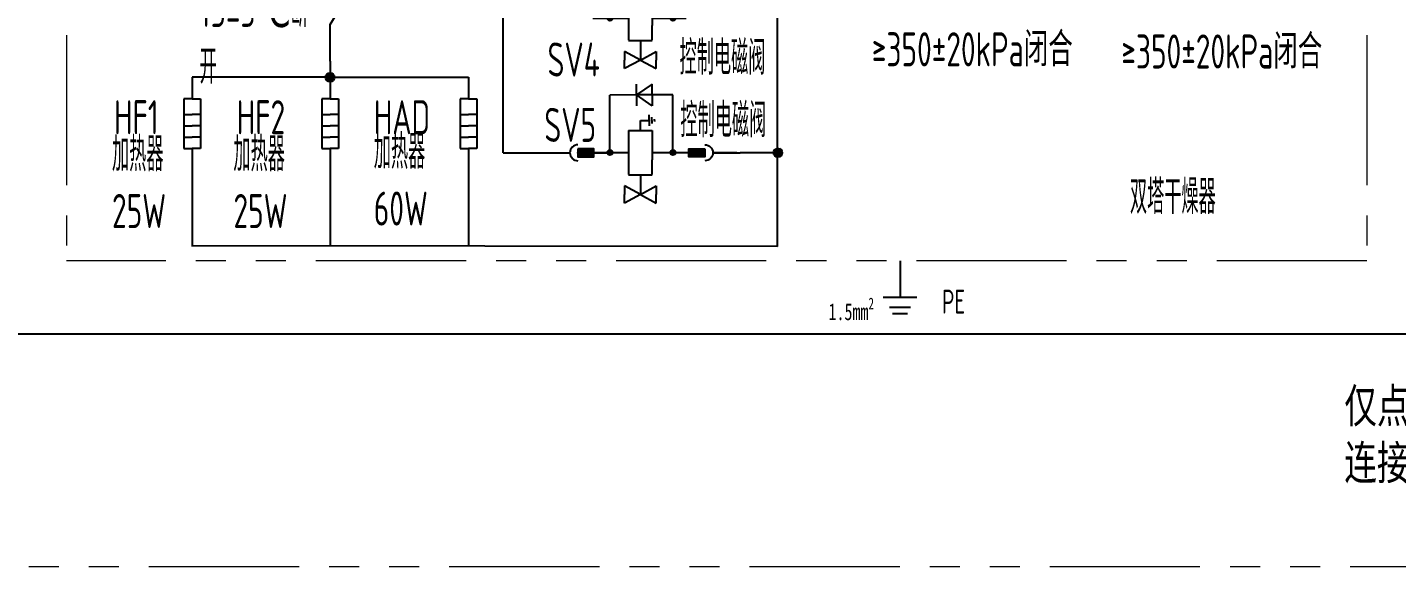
# Model space of a CAD drawing. Header units: millimetres. Extents: x 0 to 840, y 0 to 594.
# Drawn here: x 398.3 to 543.1, y 225.6 to 282.6 of the extents above; entities that cross this region are included whole.
import ezdxf

# ---------------------------------------------------------------- set-up
doc = ezdxf.new("R2010")
doc.units = ezdxf.units.MM
doc.linetypes.add('CENTER2', pattern=[12, 7, -1, 1, -1, 1, -1])
doc.linetypes.add('PHANTOM2', pattern=[31.75, 15.875, -3.175, 3.175, -3.175, 3.175, -3.175])
for name, color, linetype, lineweight in [('BLK_0.5mm^2', 7, 'Continuous', 18), ('双点划线', 6, 'CENTER2', 18), ('尺寸线层', 3, 'Continuous', 13), ('标注', 3, 'Continuous', 18)]:
    doc.layers.add(name, color=color, linetype=linetype, lineweight=lineweight)
doc.styles.add('海泰标注样式', font='isocp.shx', dxfattribs={"width": 0.7, "bigfont": 'gbcbig.shx'})
doc.styles.add('海泰汉字样式', font='仿宋_GB2312.ttf', dxfattribs={"width": 0.7})

# ---------------------------------------------------------------- blocks, each defined once
blk = doc.blocks.new('gwae')
blk.add_hatch(color=256).paths.add_polyline_path([(413.18, 275.01), (413.18, 278.76), (411.3, 278.76), (411.3, 275.01)], flags=0)
for p, q in [((412.24, 286.26), (412.24, 280.64)), ((412.24, 275.01), (412.24, 271.26))]:
    blk.add_line(p, q)
blk.add_lwpolyline([(413.18, 278.76), (411.3, 278.76), (411.3, 275.01), (413.18, 275.01)], close=True)
blk.add_arc((412.24, 278.76), 1.88, 0, 180)
blk.add_point((412.24, 278.76))
blk = doc.blocks.new('rq2e')
at = {"color": 7, "ltscale": 0.416487}
blk.add_line((1065.04, 260.3), (1065.04, 251.87), dxfattribs=at)
at = {"color": 7, "ltscale": 0.007597}
for p, q in [((1064.45, 256.26), (1064.49, 256.48)), ((1064.45, 256.26), (1064.49, 256.48)), ((1064.49, 256.03), (1064.45, 256.26)), ((1064.49, 256.03), (1064.45, 256.26)), ((1064.49, 256.48), (1064.62, 256.67)), ((1064.49, 256.48), (1064.62, 256.67)), ((1064.62, 255.84), (1064.49, 256.03)), ((1064.62, 255.84), (1064.49, 256.03)), ((1064.62, 256.67), (1064.81, 256.8)), ((1064.62, 256.67), (1064.81, 256.8)), ((1064.81, 255.71), (1064.62, 255.84)), ((1064.81, 255.71), (1064.62, 255.84)), ((1064.81, 256.8), (1065.04, 256.85)), ((1064.81, 256.8), (1065.04, 256.85)), ((1065.04, 255.66), (1064.81, 255.71)), ((1065.04, 255.66), (1064.81, 255.71)), ((1065.04, 256.85), (1065.27, 256.8)), ((1065.04, 256.85), (1065.27, 256.8)), ((1065.27, 255.71), (1065.04, 255.66)), ((1065.27, 255.71), (1065.04, 255.66)), ((1065.27, 256.8), (1065.46, 256.67)), ((1065.27, 256.8), (1065.46, 256.67)), ((1065.46, 255.84), (1065.27, 255.71)), ((1065.46, 255.84), (1065.27, 255.71)), ((1065.46, 256.67), (1065.59, 256.48)), ((1065.46, 256.67), (1065.59, 256.48)), ((1065.59, 256.03), (1065.46, 255.84)), ((1065.59, 256.03), (1065.46, 255.84)), ((1065.59, 256.48), (1065.63, 256.26)), ((1065.59, 256.48), (1065.63, 256.26)), ((1065.63, 256.26), (1065.59, 256.03)), ((1065.63, 256.26), (1065.59, 256.03)), ((1064.45, 241.44), (1064.49, 241.66)), ((1064.45, 241.44), (1064.49, 241.66)), ((1064.49, 241.21), (1064.45, 241.44)), ((1064.49, 241.21), (1064.45, 241.44)), ((1064.49, 241.66), (1064.62, 241.85)), ((1064.49, 241.66), (1064.62, 241.85)), ((1064.62, 241.85), (1064.81, 241.98)), ((1064.62, 241.85), (1064.81, 241.98)), ((1064.81, 241.98), (1065.04, 242.03)), ((1064.81, 241.98), (1065.04, 242.03)), ((1065.04, 242.03), (1065.27, 241.98)), ((1065.04, 242.03), (1065.27, 241.98)), ((1065.27, 241.98), (1065.46, 241.85)), ((1065.27, 241.98), (1065.46, 241.85)), ((1065.46, 241.85), (1065.59, 241.66)), ((1065.46, 241.85), (1065.59, 241.66)), ((1065.59, 241.66), (1065.63, 241.44)), ((1065.59, 241.66), (1065.63, 241.44)), ((1065.63, 241.44), (1065.59, 241.21)), ((1065.63, 241.44), (1065.59, 241.21)), ((1064.62, 241.02), (1064.49, 241.21)), ((1064.62, 241.02), (1064.49, 241.21)), ((1064.81, 240.89), (1064.62, 241.02)), ((1064.81, 240.89), (1064.62, 241.02)), ((1065.04, 240.85), (1064.81, 240.89)), ((1065.04, 240.85), (1064.81, 240.89)), ((1065.27, 240.89), (1065.04, 240.85)), ((1065.27, 240.89), (1065.04, 240.85)), ((1065.46, 241.02), (1065.27, 240.89)), ((1065.46, 241.02), (1065.27, 240.89)), ((1065.59, 241.21), (1065.46, 241.02)), ((1065.59, 241.21), (1065.46, 241.02))]:
    blk.add_line(p, q, dxfattribs=at)
at = {"color": 7, "ltscale": 0.445714}
for p, q in [((1065.03, 256.26), (1078.57, 256.26)), ((1065.03, 256.26), (1078.57, 256.26)), ((1065.04, 241.44), (1078.58, 241.44)), ((1065.04, 241.44), (1078.58, 241.44))]:
    blk.add_line(p, q, dxfattribs=at)
at = {"color": 7, "ltscale": 0.204694}
blk.add_line((1078.58, 250.04), (1078.57, 256.26), dxfattribs=at)
blk.add_line((1078.58, 250.04), (1078.57, 256.26), dxfattribs=at)
at = {"color": 7, "ltscale": 0.092843}
for q in [(1053.19, 252.81), (1053.19, 252.81), (1057.23, 252.81), (1057.23, 252.81), (1053.19, 245.38), (1053.19, 245.38), (1057.23, 245.38), (1057.23, 245.38)]:
    blk.add_line((1055.21, 249.09), q, dxfattribs=at)
at = {"color": 7, "ltscale": 0.044268}
for p, q in [((1053.19, 252.81), (1055.21, 252.81)), ((1053.19, 252.81), (1055.21, 252.81)), ((1053.19, 245.38), (1055.21, 245.38)), ((1053.19, 245.38), (1055.21, 245.38))]:
    blk.add_line(p, q, dxfattribs=at)
at = {"color": 7, "ltscale": 0.044269}
for p, q in [((1057.23, 252.81), (1055.21, 252.81)), ((1057.23, 252.81), (1055.21, 252.81)), ((1057.23, 245.38), (1055.21, 245.38)), ((1057.23, 245.38), (1055.21, 245.38))]:
    blk.add_line(p, q, dxfattribs=at)
at = {"color": 7, "ltscale": 0.18267}
for p, q in [((1059.83, 251.87), (1059.83, 246.32)), ((1070.2, 251.87), (1070.2, 246.32))]:
    blk.add_line(p, q, dxfattribs=at)
at = {"color": 7, "ltscale": 0.226511}
for p, q in [((1070.2, 251.87), (1059.88, 251.87)), ((1059.88, 246.32), (1063.32, 246.32)), ((1070.2, 246.32), (1063.32, 246.32)), ((1070.2, 246.32), (1063.32, 246.32))]:
    blk.add_line(p, q, dxfattribs=at)
at = {"color": 7, "ltscale": 0.121009}
blk.add_line((1059.83, 249.09), (1055.21, 249.09), dxfattribs=at)
at = {"color": 7, "ltscale": 0.067085}
blk.add_line((1070.2, 249.09), (1072.61, 249.09), dxfattribs=at)
at = {"color": 7, "ltscale": 0.04459}
blk.add_line((1072.61, 249.09), (1072.61, 247.05), dxfattribs=at)
at = {"color": 7, "ltscale": 0.148438}
for p in [(1076.03, 246.32), (1076.03, 246.32), (1081.13, 246.32), (1081.13, 246.32)]:
    blk.add_line(p, (1078.58, 250.04), dxfattribs=at)
at = {"color": 7, "ltscale": 0.083936}
for p, q in [((1078.58, 250.04), (1076.03, 250.04)), ((1078.58, 250.04), (1076.03, 250.04)), ((1078.58, 250.04), (1081.13, 250.04)), ((1078.58, 250.04), (1081.13, 250.04)), ((1078.58, 246.32), (1076.03, 246.32)), ((1078.58, 246.32), (1076.03, 246.32)), ((1078.58, 246.32), (1081.13, 246.32)), ((1078.58, 246.32), (1081.13, 246.32))]:
    blk.add_line(p, q, dxfattribs=at)
at = {"color": 7, "ltscale": 0.16075}
for q in [(1078.58, 250.04), (1078.58, 246.32)]:
    blk.add_line((1078.58, 241.44), q, dxfattribs=at)
at = {"color": 7, "ltscale": 0.321499}
blk.add_line((1065.04, 246.32), (1065.04, 238.35), dxfattribs=at)
at = {"color": 7, "ltscale": 0.028234}
blk.add_line((1072.61, 247.05), (1071.32, 247.05), dxfattribs=at)
at = {"color": 7, "ltscale": 0.016336}
for q in [(1071.86, 246.37), (1073.35, 246.37)]:
    blk.add_line((1072.61, 246.37), q, dxfattribs=at)
at = {"color": 7, "ltscale": 0.005879}
for q in [(1072.34, 245.77), (1072.88, 245.77)]:
    blk.add_line((1072.61, 245.77), q, dxfattribs=at)
at = {"color": 7, "ltscale": 0.028235}
blk.add_line((1072.61, 247.05), (1073.9, 247.05), dxfattribs=at)
at = {"color": 7}
for centre in [(1065.04, 256.26), (1065.04, 241.44)]:
    blk.add_circle(centre, 0.591, dxfattribs=at)
for points in [[(1065.59, 256.03), (1064.45, 256.26), (1064.62, 256.67), (1064.49, 256.48)], [(1065.59, 256.03), (1064.45, 256.26), (1064.62, 256.67), (1064.49, 256.48)], [(1065.59, 256.03), (1064.62, 255.84), (1064.45, 256.26), (1064.49, 256.03)], [(1065.59, 256.03), (1064.62, 255.84), (1064.45, 256.26), (1064.49, 256.03)], [(1065.59, 256.03), (1064.62, 256.67), (1065.04, 256.85), (1064.81, 256.8)], [(1065.59, 256.03), (1064.62, 256.67), (1065.04, 256.85), (1064.81, 256.8)], [(1065.59, 256.03), (1065.04, 255.66), (1064.62, 255.84), (1064.81, 255.71)], [(1065.59, 256.03), (1065.04, 255.66), (1064.62, 255.84), (1064.81, 255.71)], [(1065.59, 256.03), (1065.04, 256.85), (1065.46, 256.67), (1065.27, 256.8)], [(1065.59, 256.03), (1065.04, 256.85), (1065.46, 256.67), (1065.27, 256.8)], [(1065.59, 256.03), (1065.46, 255.84), (1065.04, 255.66), (1065.27, 255.71)], [(1065.59, 256.03), (1065.46, 255.84), (1065.04, 255.66), (1065.27, 255.71)], [(1065.59, 256.03), (1065.46, 256.67), (1065.63, 256.26), (1065.59, 256.48)], [(1065.59, 256.03), (1065.46, 256.67), (1065.63, 256.26), (1065.59, 256.48)], [(1065.59, 241.21), (1064.45, 241.44), (1064.62, 241.85), (1064.49, 241.66)], [(1065.59, 241.21), (1064.45, 241.44), (1064.62, 241.85), (1064.49, 241.66)], [(1065.59, 241.21), (1064.62, 241.02), (1064.45, 241.44), (1064.49, 241.21)], [(1065.59, 241.21), (1064.62, 241.02), (1064.45, 241.44), (1064.49, 241.21)], [(1065.59, 241.21), (1064.62, 241.85), (1065.04, 242.03), (1064.81, 241.98)], [(1065.59, 241.21), (1064.62, 241.85), (1065.04, 242.03), (1064.81, 241.98)], [(1065.59, 241.21), (1065.04, 242.03), (1065.46, 241.85), (1065.27, 241.98)], [(1065.59, 241.21), (1065.04, 242.03), (1065.46, 241.85), (1065.27, 241.98)], [(1065.59, 241.21), (1065.46, 241.85), (1065.63, 241.44), (1065.59, 241.66)], [(1065.59, 241.21), (1065.46, 241.85), (1065.63, 241.44), (1065.59, 241.66)], [(1065.59, 241.21), (1065.04, 240.85), (1064.62, 241.02), (1064.81, 240.89)], [(1065.59, 241.21), (1065.04, 240.85), (1064.62, 241.02), (1064.81, 240.89)], [(1065.59, 241.21), (1065.46, 241.02), (1065.04, 240.85), (1065.27, 240.89)], [(1065.59, 241.21), (1065.46, 241.02), (1065.04, 240.85), (1065.27, 240.89)]]:
    blk.add_solid(points, dxfattribs=at)
blk = doc.blocks.new('tgsef')
blk.add_line((948.94, -409.05), (948.94, -394.67))
at = {"color": 7, "ltscale": 0.287133}
blk.add_line((948.94, -417.26), (954.7, -407.73), dxfattribs=at)
at = {"color": 7}
blk.add_line((948.94, -428.35), (948.94, -417.26), dxfattribs=at)
blk.add_arc((948.94, -408.11), 0.938, 270, 90)

msp = doc.modelspace()

# ---------------------------------------------------------------- linework, layer by layer
at = {"color": 7}
msp.add_line((448.65, 269.39), (448.65, 293.32), dxfattribs=at)
for p, q in [((477.66, 259.48), (477.66, 293.32)), ((430.34, 279.06), (430.34, 277.37)), ((430.36, 277.37), (415.74, 277.37)), ((415.74, 277.37), (415.74, 275.07)), ((430.34, 277.37), (430.34, 275.07)), ((430.36, 277.37), (444.98, 277.37)), ((444.98, 277.37), (444.98, 275.07)), ((415.74, 269.83), (415.74, 259.48)), ((430.36, 269.83), (430.36, 259.53)), ((444.98, 269.83), (444.98, 259.48)), ((448.65, 269.39), (454.56, 269.39)), ((470.81, 269.39), (473.69, 269.39)), ((477.66, 269.39), (473.69, 269.39)), ((477.66, 259.48), (415.74, 259.55)), ((490.6, 257.96), (490.6, 254.11)), ((596.19, 250.21), (395.95, 250.21))]:
    msp.add_line(p, q)
at = {"color": 7, "ltscale": 0.007597}
for p, q in [((430.34, 276.9), (430.16, 276.93)), ((430.34, 276.9), (430.16, 276.93)), ((430.52, 276.93), (430.34, 276.9)), ((430.52, 276.93), (430.34, 276.9)), ((430.68, 277.03), (430.52, 276.93)), ((430.68, 277.03), (430.52, 276.93)), ((430.78, 277.19), (430.68, 277.03)), ((430.78, 277.19), (430.68, 277.03)), ((430.82, 277.37), (430.78, 277.19)), ((430.82, 277.37), (430.78, 277.19)), ((477.86, 269.82), (478.01, 269.72)), ((477.86, 269.82), (478.01, 269.72)), ((478.01, 269.72), (478.11, 269.56)), ((478.01, 269.72), (478.11, 269.56)), ((478.11, 269.56), (478.15, 269.38)), ((478.11, 269.56), (478.15, 269.38)), ((478.15, 269.38), (478.11, 269.2)), ((478.15, 269.38), (478.11, 269.2)), ((478.01, 269.05), (477.86, 268.94)), ((478.01, 269.05), (477.86, 268.94)), ((478.11, 269.2), (478.01, 269.05)), ((478.11, 269.2), (478.01, 269.05))]:
    msp.add_line(p, q, dxfattribs=at)
at = {"color": 7, "ltscale": 0.036266}
for p, q in [((415.74, 275.07), (414.86, 275.07)), ((415.74, 275.07), (416.62, 275.07)), ((430.36, 275.07), (429.48, 275.07)), ((430.36, 275.07), (431.24, 275.07)), ((444.98, 275.07), (444.1, 275.07)), ((444.98, 275.07), (445.87, 275.07)), ((414.86, 273.44), (415.74, 273.44)), ((414.86, 272.23), (415.74, 272.23)), ((416.62, 273.44), (415.74, 273.44)), ((416.62, 272.23), (415.74, 272.23)), ((429.48, 273.44), (430.36, 273.44)), ((429.48, 272.23), (430.36, 272.23)), ((431.24, 273.44), (430.36, 273.44)), ((431.24, 272.23), (430.36, 272.23)), ((444.1, 273.44), (444.98, 273.44)), ((444.1, 272.23), (444.98, 272.23)), ((445.87, 273.44), (444.98, 273.44)), ((445.87, 272.23), (444.98, 272.23)), ((414.86, 271.03), (415.74, 271.03)), ((416.62, 271.03), (415.74, 271.03)), ((429.48, 271.03), (430.36, 271.03)), ((431.24, 271.03), (430.36, 271.03)), ((444.1, 271.03), (444.98, 271.03)), ((445.87, 271.03), (444.98, 271.03)), ((414.86, 269.83), (415.74, 269.83)), ((416.62, 269.83), (415.74, 269.83)), ((429.48, 269.83), (430.36, 269.83)), ((431.24, 269.83), (430.36, 269.83)), ((444.1, 269.83), (444.98, 269.83)), ((445.87, 269.83), (444.98, 269.83))]:
    msp.add_line(p, q, dxfattribs=at)
at = {"color": 7, "ltscale": 0.215638}
for p, q in [((414.86, 275.07), (414.86, 269.83)), ((416.62, 275.07), (416.62, 269.83)), ((429.48, 275.07), (429.48, 269.83)), ((431.24, 275.07), (431.24, 269.83)), ((444.1, 275.07), (444.1, 269.83)), ((445.87, 275.07), (445.87, 269.83))]:
    msp.add_line(p, q, dxfattribs=at)
at = {"color": 1}
for p, q in [((488.83, 254.11), (492.37, 254.11)), ((489.48, 253.08), (491.72, 253.08)), ((489.8, 252.39), (491.4, 252.39))]:
    msp.add_line(p, q, dxfattribs=at)
at = {"color": 7}
for centre in [(430.34, 277.37), (477.68, 269.38)]:
    msp.add_circle(centre, 0.473, dxfattribs=at)
for points in [[(430.78, 277.19), (429.87, 277.37), (430.01, 277.7), (429.91, 277.55)], [(430.78, 277.19), (429.87, 277.37), (430.01, 277.7), (429.91, 277.55)], [(430.78, 277.19), (430.01, 277.03), (429.87, 277.37), (429.91, 277.19)], [(430.78, 277.19), (430.01, 277.03), (429.87, 277.37), (429.91, 277.19)], [(430.78, 277.19), (430.01, 277.7), (430.34, 277.84), (430.16, 277.81)], [(430.78, 277.19), (430.01, 277.7), (430.34, 277.84), (430.16, 277.81)], [(430.78, 277.19), (430.34, 276.9), (430.01, 277.03), (430.16, 276.93)], [(430.78, 277.19), (430.34, 276.9), (430.01, 277.03), (430.16, 276.93)], [(430.78, 277.19), (430.34, 277.84), (430.68, 277.7), (430.52, 277.81)], [(430.78, 277.19), (430.34, 277.84), (430.68, 277.7), (430.52, 277.81)], [(430.78, 277.19), (430.68, 277.03), (430.34, 276.9), (430.52, 276.93)], [(430.78, 277.19), (430.68, 277.03), (430.34, 276.9), (430.52, 276.93)], [(430.78, 277.19), (430.68, 277.7), (430.82, 277.37), (430.78, 277.55)], [(430.78, 277.19), (430.68, 277.7), (430.82, 277.37), (430.78, 277.55)], [(478.11, 269.2), (477.2, 269.38), (477.34, 269.72), (477.24, 269.56)], [(478.11, 269.2), (477.2, 269.38), (477.34, 269.72), (477.24, 269.56)], [(478.11, 269.2), (477.34, 269.05), (477.2, 269.38), (477.24, 269.2)], [(478.11, 269.2), (477.34, 269.05), (477.2, 269.38), (477.24, 269.2)], [(478.11, 269.2), (477.34, 269.72), (477.68, 269.85), (477.5, 269.82)], [(478.11, 269.2), (477.34, 269.72), (477.68, 269.85), (477.5, 269.82)], [(478.11, 269.2), (477.68, 269.85), (478.01, 269.72), (477.86, 269.82)], [(478.11, 269.2), (477.68, 269.85), (478.01, 269.72), (477.86, 269.82)], [(478.11, 269.2), (478.01, 269.72), (478.15, 269.38), (478.11, 269.56)], [(478.11, 269.2), (478.01, 269.72), (478.15, 269.38), (478.11, 269.56)], [(478.11, 269.2), (477.68, 268.91), (477.34, 269.05), (477.5, 268.94)], [(478.11, 269.2), (477.68, 268.91), (477.34, 269.05), (477.5, 268.94)], [(478.11, 269.2), (478.01, 269.05), (477.68, 268.91), (477.86, 268.94)], [(478.11, 269.2), (478.01, 269.05), (477.68, 268.91), (477.86, 268.94)]]:
    msp.add_solid(points, dxfattribs=at)
at = {"layer": '双点划线', "linetype": 'PHANTOM2'}
for p, q in [((402.47, 313.57), (402.47, 257.96)), ((539.99, 313.57), (539.96, 257.96)), ((539.96, 257.96), (402.47, 257.96)), ((93.69, 225.64), (677.2, 225.64))]:
    msp.add_line(p, q, dxfattribs=at)

# ---------------------------------------------------------------- block references
at = {"xscale": 0.35, "yscale": 0.35, "zscale": 0.35}
msp.add_blockref('tgsef', (98.21, 428.98), dxfattribs=at)
at = {"yscale": 0.45, "zscale": 0.45}
for name, p, xscale, rotation in [('rq2e', (575.24, -195.66), 0.45, 90), ('rq2e', (575.24, -209.87), 0.45, 90), ('gwae', (581.99, 83.88), 0.45, 90), ('gwae', (344.53, 83.88), -0.45, 270)]:
    msp.add_blockref(name, p, dxfattribs=dict(at, xscale=xscale, rotation=rotation))

# ---------------------------------------------------------------- texts
at = {"layer": 'BLK_0.5mm^2', "insert": (537.58, 244.44), "char_height": 3.6, "width": 58.1188, "attachment_point": 1, "line_spacing_factor": 0.99982, "style": '海泰汉字样式'}
msp.add_mtext('{\\C3;仅点划线框内电路及整套电\\P连接器为供风装置供货范围}', dxfattribs=at)
at = {"layer": '尺寸线层', "attachment_point": 1, "line_spacing_factor": 0.99982, "style": '海泰汉字样式'}
for s, insert, char_height, width in [('{\\Fisocp2,gbcbig|c134;\\C3;15±3℃断开}', (416.54, 286.28), 3.6, 12.053), ('{\\Fisocp2,gbcbig|c134;\\C3;控制电磁阀}', (467.29, 281.23), 3.6, 16.1143), ('{\\Fisocp2,gbcbig|c134;\\C3;控制电磁阀}', (467.38, 274.62), 3.6, 16.1143), ('{\\Fisocp2,gbcbig|c134;\\C3;加热器\\P25W}', (407.28, 271.03), 3.6, 16.1143), ('{\\Fisocp2,gbcbig|c134;\\C3;加热器\\P25W}', (420.12, 271.03), 3.6, 16.1143), ('{\\Fisocp2,gbcbig|c134;\\C3;加热器\\P60W}', (434.96, 271.29), 3.6, 16.1143), ('{\\Fisocp2,gbcbig|c134;\\C3;双塔干燥器}', (514.91, 266.52), 3.6, 18.1286), ('{\\Fisocp2,gbcbig|c134;\\W0.7;\\C3;PE}', (495.04, 254.91), 2.5312, 13.496)]:
    msp.add_mtext(s, dxfattribs=dict(at, insert=insert, char_height=char_height, width=width))
at = {"layer": '尺寸线层', "char_height": 3.6, "attachment_point": 1}
for s, insert, width, style in [('{\\Fisocp2,gbcbig|c134;≥}3{\\Fisocp,@extfont2|c134;5\\Fisocp,@extfont2|c128;0%%P20kPa\\Fisocp2,gbcbig|c134;\\W1;闭合}', (487.62, 282.12), 43.9661, '海泰标注样式'), ('{\\Fisocp,gbcbig|c134;\\W0.7;SV4}', (453.33, 281.04), 8.0442, '海泰汉字样式'), ('{\\Fisocp2,gbcbig|c134;≥}3{\\Fisocp,@extfont2|c134;5\\Fisocp,@extfont2|c128;0%%P20kPa\\Fisocp2,gbcbig|c134;\\W1;闭合}', (514, 281.89), 44.4677, '海泰标注样式'), ('{\\Fisocp,gbcbig|c134;\\C3;HF1}', (407.49, 274.94), 2.2184, '海泰汉字样式'), ('{\\Fisocp,gbcbig|c134;\\C3;HF2}', (420.46, 274.94), 2.2184, '海泰汉字样式'), ('{\\Fisocp,gbcbig|c134;\\C3;HAD}', (434.96, 274.94), 2.2184, '海泰汉字样式'), ('{\\Fisocp,gbcbig|c134;\\W0.7;SV5}', (452.99, 274.13), 8.0442, '海泰汉字样式')]:
    msp.add_mtext(s, dxfattribs=dict(at, insert=insert, width=width, style=style))
at = {"layer": '标注', "color": 2, "insert": (483.04, 254.07), "char_height": 1.7719, "width": 6.4578, "attachment_point": 1, "style": '海泰汉字样式'}
msp.add_mtext('\\A1;1.5mm{\\H0.7x;\\S2^ ;}', dxfattribs=at)

doc.saveas('drawing.dxf')
